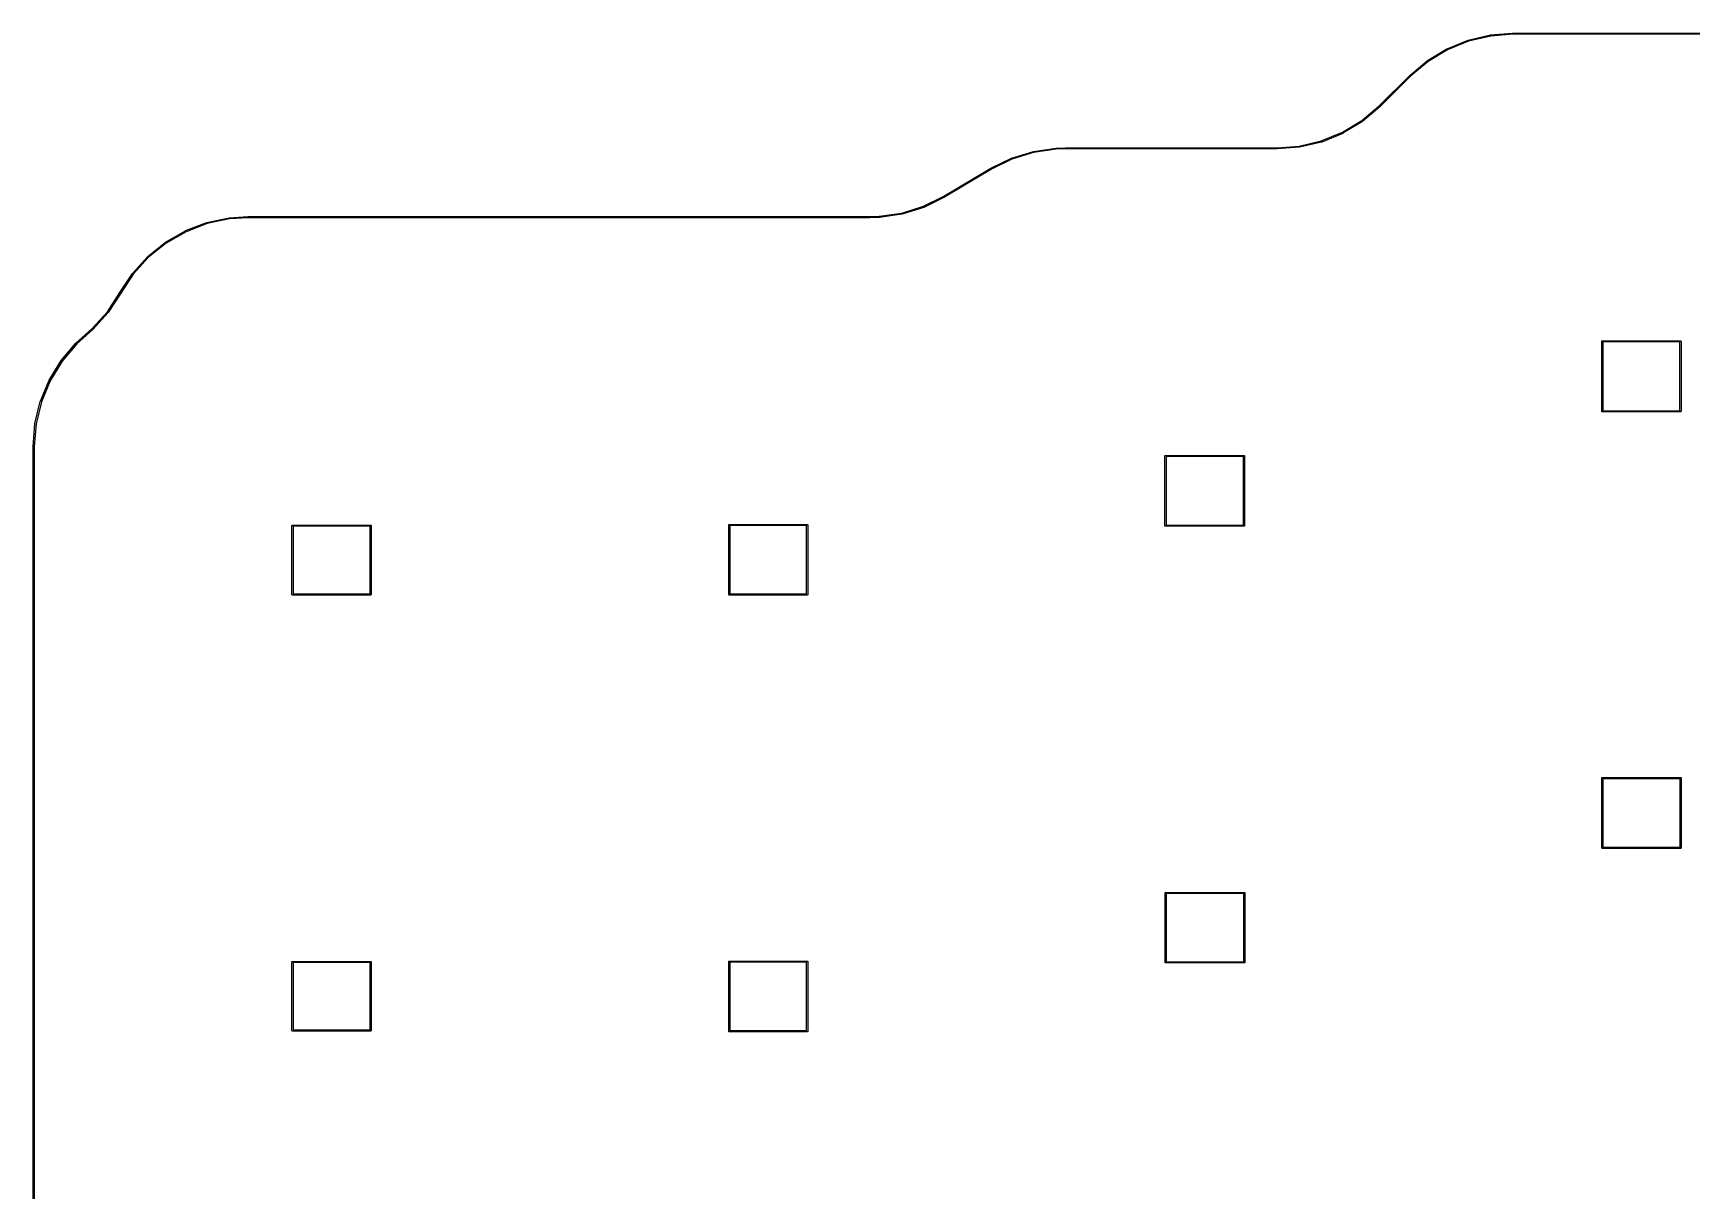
# Model space of a CAD drawing. Extents: x -13 to 127, y -89 to 18.
# Drawn here: x -13 to 59.3, y -32.3 to 18.2 of the extents above; entities that cross this region are included whole.
import ezdxf

# ---------------------------------------------------------------- set-up
doc = ezdxf.new("R2010")
doc.units = 0
doc.layers.add('BLACK', color=7, linetype='CONTINUOUS')

msp = doc.modelspace()

# ---------------------------------------------------------------- linework, layer by layer
at = {"layer": 'BLACK', "linetype": 'CONTINUOUS'}
for p, q in [((49.59, 17.9232), (50.56, 18.151)), ((50.5695, 18.1019), (49.6033, 17.875)), ((50.56, 18.151), (50.5619, 18.1513)), ((50.5619, 18.1513), (50.5638, 18.1516)), ((50.5638, 18.1516), (51.5257, 18.2249)), ((51.5288, 18.175), (50.5695, 18.1019)), ((51.5257, 18.2249), (51.5266, 18.225)), ((51.5266, 18.225), (62.5922, 18.225)), ((62.59, 18.175), (51.5288, 18.175)), ((47.8081, 17.0271), (48.6602, 17.5435)), ((48.6845, 17.4998), (47.8357, 16.9854)), ((48.6602, 17.5435), (48.6638, 17.5453)), ((48.6638, 17.5453), (49.5862, 17.922)), ((49.6033, 17.875), (48.6845, 17.4998)), ((49.5862, 17.922), (49.59, 17.9232)), ((47.0441, 16.3816), (47.8049, 17.0249)), ((47.8357, 16.9854), (47.077, 16.344)), ((47.8049, 17.0249), (47.8062, 17.0258)), ((47.8062, 17.0258), (47.8081, 17.0271)), ((45.7052, 15.0561), (47.0434, 16.381)), ((47.077, 16.344), (45.7388, 15.019)), ((47.0434, 16.381), (47.0441, 16.3816)), ((44.9465, 14.4146), (45.7052, 15.0561)), ((45.7381, 15.0184), (44.9773, 14.3751)), ((45.7388, 15.019), (45.7381, 15.0184)), ((43.1789, 13.525), (44.0977, 13.9002)), ((44.1184, 13.8547), (43.196, 13.478)), ((44.0977, 13.9002), (44.9465, 14.4146)), ((44.1186, 13.8548), (44.1184, 13.8547)), ((44.1219, 13.8565), (44.1186, 13.8548)), ((44.9741, 14.3729), (44.1219, 13.8565)), ((44.9773, 14.3751), (44.9741, 14.3729)), ((29.6634, 12.7733), (30.6152, 13.0682)), ((30.6152, 13.0682), (30.619, 13.0691)), ((30.619, 13.0691), (31.6052, 13.2114)), ((31.611, 13.1617), (30.6281, 13.0199)), ((31.6052, 13.2114), (31.6066, 13.2115)), ((31.6066, 13.2115), (31.608, 13.2117)), ((31.608, 13.2117), (32.0184, 13.225)), ((32.0204, 13.175), (31.611, 13.1617)), ((32.0184, 13.225), (32.0188, 13.225)), ((32.0188, 13.225), (41.2534, 13.225)), ((41.2555, 13.175), (32.0204, 13.175)), ((41.2534, 13.225), (42.2126, 13.2981)), ((41.2564, 13.1751), (41.2555, 13.175)), ((42.2184, 13.2484), (41.2564, 13.1751)), ((42.2126, 13.2981), (43.1789, 13.525)), ((42.2203, 13.2487), (42.2184, 13.2484)), ((42.2222, 13.249), (42.2203, 13.2487)), ((43.1922, 13.4768), (42.2222, 13.249)), ((43.196, 13.478), (43.1922, 13.4768)), ((26.7135, 11.1127), (28.7651, 12.3315)), ((28.7651, 12.3315), (28.7659, 12.3318)), ((28.7659, 12.3318), (29.6597, 12.7719)), ((29.6801, 12.7262), (28.7888, 12.2873)), ((29.6597, 12.7719), (29.6634, 12.7733)), ((30.6281, 13.0199), (29.6801, 12.7262)), ((28.7888, 12.2873), (26.7371, 11.0685)), ((25.8222, 10.6738), (26.7135, 11.1127)), ((26.7363, 11.0682), (25.8425, 10.6281)), ((26.7371, 11.0685), (26.7363, 11.0682)), ((-5.44145, 9.96803), (-4.46622, 10.1725)), ((-4.46622, 10.1725), (-4.46447, 10.1727)), ((-4.46447, 10.1727), (-4.46269, 10.1729)), ((-4.46269, 10.1729), (-3.65199, 10.2249)), ((-3.64919, 10.175), (-4.45771, 10.1232)), ((-3.65199, 10.2249), (-3.65122, 10.225)), ((-3.65122, 10.225), (23.4818, 10.225)), ((23.4834, 10.175), (-3.64919, 10.175)), ((23.4818, 10.225), (23.8912, 10.2383)), ((23.4838, 10.175), (23.4834, 10.175)), ((23.8942, 10.1883), (23.4838, 10.175)), ((23.8912, 10.2383), (24.8741, 10.3801)), ((23.8956, 10.1885), (23.8942, 10.1883)), ((23.897, 10.1886), (23.8956, 10.1885)), ((24.8832, 10.3309), (23.897, 10.1886)), ((24.8741, 10.3801), (25.8222, 10.6738)), ((24.887, 10.3318), (24.8832, 10.3309)), ((25.8388, 10.6267), (24.887, 10.3318)), ((25.8425, 10.6281), (25.8388, 10.6267)), ((-7.24435, 9.11501), (-6.38002, 9.61079)), ((-6.35684, 9.56644), (-7.21777, 9.07261)), ((-6.38002, 9.61079), (-6.37647, 9.61247)), ((-6.37647, 9.61247), (-5.44522, 9.96693)), ((-5.42927, 9.9195), (-6.35684, 9.56644)), ((-5.44522, 9.96693), (-5.44231, 9.96778)), ((-5.44231, 9.96778), (-5.44145, 9.96803)), ((-4.45771, 10.1232), (-5.42927, 9.9195)), ((-8.02373, 8.4879), (-7.24759, 9.11279)), ((-7.21777, 9.07261), (-7.99084, 8.45019)), ((-7.24759, 9.11279), (-7.24435, 9.11501)), ((-8.69541, 7.7466), (-8.02658, 8.48521)), ((-7.99084, 8.45019), (-8.65702, 7.7145)), ((-8.02658, 8.48521), (-8.02373, 8.4879)), ((-9.24285, 6.90935), (-8.6978, 7.7435)), ((-8.65702, 7.7145), (-9.20099, 6.88201)), ((-8.6978, 7.7435), (-8.69541, 7.7466)), ((-9.78683, 6.07686), (-9.24286, 6.90934)), ((-9.201, 6.882), (-9.74605, 6.04786)), ((-9.24286, 6.90934), (-9.24285, 6.90935)), ((-9.20099, 6.88201), (-9.201, 6.882)), ((-10.4534, 5.34071), (-9.78683, 6.07686)), ((-9.74844, 6.04475), (-10.4173, 5.30614)), ((-9.74605, 6.04786), (-9.74844, 6.04475)), ((-11.157, 4.70479), (-10.7388, 5.08723)), ((-10.7388, 5.08723), (-10.7387, 5.08734)), ((-10.7387, 5.08734), (-10.7385, 5.08748)), ((-10.7385, 5.08748), (-10.4534, 5.34071)), ((-10.4192, 5.30423), (-10.7052, 5.05023)), ((-10.4183, 5.30521), (-10.4192, 5.30423)), ((-10.4173, 5.30614), (-10.4183, 5.30521)), ((-11.8063, 3.94489), (-11.1591, 4.70258)), ((-11.1221, 4.66893), (-11.767, 3.91392)), ((-11.1591, 4.70258), (-11.1581, 4.70366)), ((-11.1581, 4.70366), (-11.157, 4.70479)), ((-10.7052, 5.05023), (-11.1221, 4.66893)), ((55.4129, 4.782), (55.4134, 4.7869)), ((55.413, 4.78077), (55.4129, 4.782)), ((55.413, 1.73322), (55.413, 4.78077)), ((55.4134, 4.7869), (55.4148, 4.79161)), ((55.4148, 4.79161), (55.4171, 4.79596)), ((55.4171, 4.79596), (55.4202, 4.79976)), ((55.4202, 4.79976), (55.424, 4.80289)), ((55.424, 4.80289), (55.4284, 4.80521)), ((55.4284, 4.80521), (55.4331, 4.80664)), ((55.4331, 4.80664), (55.4368, 4.807)), ((55.4368, 4.807), (55.438, 4.80712)), ((55.4368, 4.807), (55.4368, 4.807)), ((55.438, 4.80712), (55.4392, 4.807)), ((55.4392, 4.807), (58.8468, 4.807)), ((55.463, 4.757), (55.463, 1.757)), ((58.823, 4.757), (55.463, 4.757)), ((58.823, 1.757), (58.823, 4.757)), ((58.8468, 4.807), (58.848, 4.80712)), ((58.848, 4.80712), (58.8492, 4.807)), ((58.8492, 4.807), (58.8492, 4.807)), ((58.8492, 4.807), (58.8529, 4.80664)), ((58.8529, 4.80664), (58.8576, 4.80521)), ((58.8576, 4.80521), (58.862, 4.80289)), ((58.862, 4.80289), (58.8658, 4.79976)), ((58.8658, 4.79976), (58.8689, 4.79596)), ((58.8689, 4.79596), (58.8712, 4.79161)), ((58.8712, 4.79161), (58.8726, 4.7869)), ((58.8726, 4.7869), (58.8731, 4.782)), ((58.8731, 4.782), (58.873, 4.78078)), ((58.873, 4.78078), (58.873, 1.73322)), ((-12.3292, 3.09212), (-11.8086, 3.94171)), ((-11.767, 3.91392), (-12.2855, 3.06767)), ((-11.8086, 3.94171), (-11.8063, 3.94489)), ((-12.7123, 2.16804), (-12.331, 3.08862)), ((-12.2855, 3.06767), (-12.6654, 2.15073)), ((-12.331, 3.08862), (-12.3292, 3.09212)), ((-12.3292, 3.09212), (-12.3292, 3.09212)), ((-12.9461, 1.19542), (-12.7135, 2.16431)), ((-12.6654, 2.15073), (-12.8971, 1.18565)), ((-12.7135, 2.16431), (-12.7123, 2.16804)), ((55.4129, 1.732), (55.413, 1.73322)), ((55.4134, 1.7271), (55.4129, 1.732)), ((55.4148, 1.72239), (55.4134, 1.7271)), ((55.4171, 1.71804), (55.4148, 1.72239)), ((55.4202, 1.71424), (55.4171, 1.71804)), ((55.424, 1.71111), (55.4202, 1.71424)), ((55.4284, 1.70879), (55.424, 1.71111)), ((55.4331, 1.70736), (55.4284, 1.70879)), ((55.438, 1.70688), (55.4331, 1.70736)), ((55.4392, 1.707), (55.438, 1.70688)), ((58.8468, 1.707), (55.4392, 1.707)), ((55.463, 1.757), (58.823, 1.757)), ((58.848, 1.70688), (58.8468, 1.707)), ((58.8529, 1.70736), (58.848, 1.70688)), ((58.8576, 1.70879), (58.8529, 1.70736)), ((58.862, 1.71111), (58.8576, 1.70879)), ((58.8658, 1.71424), (58.862, 1.71111)), ((58.8689, 1.71804), (58.8658, 1.71424)), ((58.8712, 1.72239), (58.8689, 1.71804)), ((58.8726, 1.7271), (58.8712, 1.72239)), ((58.873, 1.73078), (58.8726, 1.7271)), ((58.873, 1.73322), (58.8731, 1.732)), ((58.8731, 1.732), (58.873, 1.73078)), ((58.873, 1.73078), (58.873, 1.73078)), ((-13.0249, 0.19836), (-12.9467, 1.19154)), ((-12.8971, 1.18565), (-12.975, 0.19523)), ((-12.9467, 1.19154), (-12.9461, 1.19541)), ((-12.9461, 1.19541), (-12.9461, 1.19542)), ((-13.025, 0.19743), (-13.0249, 0.19836)), ((-13.025, -73.4313), (-13.025, 0.19743)), ((-12.975, 0.19523), (-12.975, -73.4294)), ((36.3529, -0.218), (36.3534, -0.2131)), ((36.353, -0.21923), (36.3529, -0.218)), ((36.353, -3.25678), (36.353, -0.21923)), ((36.3534, -0.2131), (36.3548, -0.20839)), ((36.3548, -0.20839), (36.3571, -0.20404)), ((36.3571, -0.20404), (36.3602, -0.20024)), ((36.3602, -0.20024), (36.364, -0.19711)), ((36.364, -0.19711), (36.3684, -0.19479)), ((36.3684, -0.19479), (36.3731, -0.19336)), ((36.3731, -0.19336), (36.3768, -0.193)), ((36.3768, -0.193), (36.378, -0.19288)), ((36.3768, -0.193), (36.3768, -0.193)), ((36.378, -0.19288), (36.3792, -0.193)), ((36.3792, -0.193), (39.8068, -0.193)), ((36.403, -0.243), (36.403, -3.233)), ((39.783, -0.243), (36.403, -0.243)), ((39.783, -3.233), (39.783, -0.243)), ((39.8068, -0.193), (39.808, -0.19288)), ((39.808, -0.19288), (39.8092, -0.193)), ((39.8092, -0.193), (39.8092, -0.193)), ((39.8092, -0.193), (39.8129, -0.19336)), ((39.8129, -0.19336), (39.8176, -0.19479)), ((39.8176, -0.19479), (39.822, -0.19711)), ((39.822, -0.19711), (39.8258, -0.20024)), ((39.8258, -0.20024), (39.8289, -0.20404)), ((39.8289, -0.20404), (39.8312, -0.20839)), ((39.8312, -0.20839), (39.8326, -0.2131)), ((39.8326, -0.2131), (39.8331, -0.218)), ((39.8331, -0.218), (39.833, -0.21922)), ((39.833, -0.21922), (39.833, -3.25678)), ((-1.73712, -3.258), (-1.73664, -3.2531)), ((-1.737, -3.25923), (-1.73712, -3.258)), ((-1.737, -6.25678), (-1.737, -3.25923)), ((-1.73664, -3.2531), (-1.73521, -3.24839)), ((-1.73521, -3.24839), (-1.73289, -3.24404)), ((-1.73289, -3.24404), (-1.72976, -3.24024)), ((-1.72976, -3.24024), (-1.72596, -3.23711)), ((-1.72596, -3.23711), (-1.72161, -3.23479)), ((-1.72161, -3.23479), (-1.7169, -3.23336)), ((-1.7169, -3.23336), (-1.71322, -3.233)), ((-1.71322, -3.233), (-1.712, -3.23288)), ((-1.71322, -3.233), (-1.71322, -3.233)), ((-1.712, -3.23288), (-1.71078, -3.233)), ((-1.71078, -3.233), (1.69678, -3.233)), ((-1.687, -3.283), (-1.687, -6.233)), ((1.673, -3.283), (-1.687, -3.283)), ((1.673, -6.233), (1.673, -3.283)), ((1.69678, -3.233), (1.698, -3.23288)), ((1.698, -3.23288), (1.69922, -3.233)), ((1.69922, -3.233), (1.69922, -3.233)), ((1.69922, -3.233), (1.7029, -3.23336)), ((1.7029, -3.23336), (1.70761, -3.23479)), ((1.70761, -3.23479), (1.71196, -3.23711)), ((1.71196, -3.23711), (1.71576, -3.24024)), ((1.71576, -3.24024), (1.71889, -3.24404)), ((1.71889, -3.24404), (1.72121, -3.24839)), ((1.72121, -3.24839), (1.72264, -3.2531)), ((1.72264, -3.2531), (1.72312, -3.258)), ((1.72312, -3.258), (1.723, -3.25922)), ((1.723, -3.25922), (1.723, -6.25678)), ((17.3229, -3.228), (17.3234, -3.2231)), ((17.323, -3.22923), (17.3229, -3.228)), ((17.323, -6.25678), (17.323, -3.22923)), ((17.3234, -3.2231), (17.3248, -3.21839)), ((17.3248, -3.21839), (17.3271, -3.21404)), ((17.3271, -3.21404), (17.3302, -3.21024)), ((17.3302, -3.21024), (17.334, -3.20711)), ((17.334, -3.20711), (17.3384, -3.20479)), ((17.3384, -3.20479), (17.3431, -3.20336)), ((17.3431, -3.20336), (17.3468, -3.203)), ((17.3468, -3.203), (17.348, -3.20288)), ((17.3468, -3.203), (17.3468, -3.203)), ((17.348, -3.20288), (17.3492, -3.203)), ((17.3492, -3.203), (20.7468, -3.203)), ((17.373, -3.253), (17.373, -6.233)), ((20.723, -3.253), (17.373, -3.253)), ((20.723, -6.233), (20.723, -3.253)), ((20.7468, -3.203), (20.748, -3.20288)), ((20.748, -3.20288), (20.7492, -3.203)), ((20.7492, -3.203), (20.7492, -3.203)), ((20.7492, -3.203), (20.7529, -3.20336)), ((20.7529, -3.20336), (20.7576, -3.20479)), ((20.7576, -3.20479), (20.762, -3.20711)), ((20.762, -3.20711), (20.7658, -3.21024)), ((20.7658, -3.21024), (20.7689, -3.21404)), ((20.7689, -3.21404), (20.7712, -3.21839)), ((20.7712, -3.21839), (20.7726, -3.2231)), ((20.7726, -3.2231), (20.7731, -3.228)), ((20.7731, -3.228), (20.773, -3.22922)), ((20.773, -3.22922), (20.773, -6.25678)), ((36.3529, -3.258), (36.353, -3.25678)), ((36.3534, -3.2629), (36.3529, -3.258)), ((36.3548, -3.26761), (36.3534, -3.2629)), ((36.3571, -3.27196), (36.3548, -3.26761)), ((36.3602, -3.27576), (36.3571, -3.27196)), ((36.364, -3.27889), (36.3602, -3.27576)), ((36.3684, -3.28121), (36.364, -3.27889)), ((36.3731, -3.28264), (36.3684, -3.28121)), ((36.378, -3.28312), (36.3731, -3.28264)), ((36.3792, -3.283), (36.378, -3.28312)), ((39.8068, -3.283), (36.3792, -3.283)), ((36.403, -3.233), (39.783, -3.233)), ((39.808, -3.28312), (39.8068, -3.283)), ((39.8129, -3.28264), (39.808, -3.28312)), ((39.8176, -3.28121), (39.8129, -3.28264)), ((39.822, -3.27889), (39.8176, -3.28121)), ((39.8258, -3.27576), (39.822, -3.27889)), ((39.8289, -3.27196), (39.8258, -3.27576)), ((39.8312, -3.26761), (39.8289, -3.27196)), ((39.8326, -3.2629), (39.8312, -3.26761)), ((39.833, -3.25922), (39.8326, -3.2629)), ((39.833, -3.25678), (39.8331, -3.258)), ((39.8331, -3.258), (39.833, -3.25922)), ((39.833, -3.25922), (39.833, -3.25922)), ((-1.73712, -6.258), (-1.737, -6.25678)), ((-1.73664, -6.2629), (-1.73712, -6.258)), ((-1.73521, -6.26761), (-1.73664, -6.2629)), ((-1.73289, -6.27196), (-1.73521, -6.26761)), ((-1.72976, -6.27576), (-1.73289, -6.27196)), ((-1.72596, -6.27889), (-1.72976, -6.27576)), ((-1.72161, -6.28121), (-1.72596, -6.27889)), ((-1.7169, -6.28264), (-1.72161, -6.28121)), ((-1.712, -6.28312), (-1.7169, -6.28264)), ((-1.71078, -6.283), (-1.712, -6.28312)), ((1.69678, -6.283), (-1.71078, -6.283)), ((-1.687, -6.233), (1.673, -6.233)), ((1.698, -6.28312), (1.69678, -6.283)), ((1.7029, -6.28264), (1.698, -6.28312)), ((1.70761, -6.28121), (1.7029, -6.28264)), ((1.71196, -6.27889), (1.70761, -6.28121)), ((1.71576, -6.27576), (1.71196, -6.27889)), ((1.71889, -6.27196), (1.71576, -6.27576)), ((1.72121, -6.26761), (1.71889, -6.27196)), ((1.72264, -6.2629), (1.72121, -6.26761)), ((1.723, -6.25922), (1.72264, -6.2629)), ((1.723, -6.25678), (1.72312, -6.258)), ((1.72312, -6.258), (1.723, -6.25922)), ((1.723, -6.25922), (1.723, -6.25922)), ((17.3229, -6.258), (17.323, -6.25678)), ((17.3234, -6.2629), (17.3229, -6.258)), ((17.3248, -6.26761), (17.3234, -6.2629)), ((17.3271, -6.27196), (17.3248, -6.26761)), ((17.3302, -6.27576), (17.3271, -6.27196)), ((17.334, -6.27889), (17.3302, -6.27576)), ((17.3384, -6.28121), (17.334, -6.27889)), ((17.3431, -6.28264), (17.3384, -6.28121)), ((17.348, -6.28312), (17.3431, -6.28264)), ((17.3492, -6.283), (17.348, -6.28312)), ((20.7468, -6.283), (17.3492, -6.283)), ((17.373, -6.233), (20.723, -6.233)), ((20.748, -6.28312), (20.7468, -6.283)), ((20.7529, -6.28264), (20.748, -6.28312)), ((20.7576, -6.28121), (20.7529, -6.28264)), ((20.762, -6.27889), (20.7576, -6.28121)), ((20.7658, -6.27576), (20.762, -6.27889)), ((20.7689, -6.27196), (20.7658, -6.27576)), ((20.7712, -6.26761), (20.7689, -6.27196)), ((20.7726, -6.2629), (20.7712, -6.26761)), ((20.773, -6.25922), (20.7726, -6.2629)), ((20.773, -6.25678), (20.7731, -6.258)), ((20.7731, -6.258), (20.773, -6.25922)), ((20.773, -6.25922), (20.773, -6.25922)), ((55.4129, -14.268), (55.4134, -14.2631)), ((55.413, -14.2692), (55.4129, -14.268)), ((55.413, -17.3068), (55.413, -14.2692)), ((55.4134, -14.2631), (55.4148, -14.2584)), ((55.4148, -14.2584), (55.4171, -14.254)), ((55.4171, -14.254), (55.4202, -14.2502)), ((55.4202, -14.2502), (55.424, -14.2471)), ((55.424, -14.2471), (55.4284, -14.2448)), ((55.4284, -14.2448), (55.4331, -14.2434)), ((55.4331, -14.2434), (55.4368, -14.243)), ((55.4368, -14.243), (55.438, -14.2429)), ((55.4368, -14.243), (55.4368, -14.243)), ((55.438, -14.2429), (55.4392, -14.243)), ((55.4392, -14.243), (58.8568, -14.243)), ((55.463, -14.293), (55.463, -17.283)), ((58.833, -14.293), (55.463, -14.293)), ((58.833, -17.283), (58.833, -14.293)), ((58.8568, -14.243), (58.858, -14.2429)), ((58.858, -14.2429), (58.8592, -14.243)), ((58.8592, -14.243), (58.8592, -14.243)), ((58.8592, -14.243), (58.8629, -14.2434)), ((58.8629, -14.2434), (58.8676, -14.2448)), ((58.8676, -14.2448), (58.872, -14.2471)), ((58.872, -14.2471), (58.8758, -14.2502)), ((58.8758, -14.2502), (58.8789, -14.254)), ((58.8789, -14.254), (58.8812, -14.2584)), ((58.8812, -14.2584), (58.8826, -14.2631)), ((58.8826, -14.2631), (58.8831, -14.268)), ((58.8831, -14.268), (58.883, -14.2692)), ((58.883, -14.2692), (58.883, -17.3068)), ((55.4129, -17.308), (55.413, -17.3068)), ((55.4134, -17.3129), (55.4129, -17.308)), ((55.4148, -17.3176), (55.4134, -17.3129)), ((55.4171, -17.322), (55.4148, -17.3176)), ((55.4202, -17.3258), (55.4171, -17.322)), ((55.424, -17.3289), (55.4202, -17.3258)), ((55.4284, -17.3312), (55.424, -17.3289)), ((55.4331, -17.3326), (55.4284, -17.3312)), ((55.438, -17.3331), (55.4331, -17.3326)), ((55.4392, -17.333), (55.438, -17.3331)), ((58.8568, -17.333), (55.4392, -17.333)), ((55.463, -17.283), (58.833, -17.283)), ((58.858, -17.3331), (58.8568, -17.333)), ((58.8629, -17.3326), (58.858, -17.3331)), ((58.8676, -17.3312), (58.8629, -17.3326)), ((58.872, -17.3289), (58.8676, -17.3312)), ((58.8758, -17.3258), (58.872, -17.3289)), ((58.8789, -17.322), (58.8758, -17.3258)), ((58.8812, -17.3176), (58.8789, -17.322)), ((58.8826, -17.3129), (58.8812, -17.3176)), ((58.883, -17.3092), (58.8826, -17.3129)), ((58.883, -17.3068), (58.8831, -17.308)), ((58.8831, -17.308), (58.883, -17.3092)), ((58.883, -17.3092), (58.883, -17.3092)), ((36.3629, -19.278), (36.3634, -19.2731)), ((36.363, -19.2792), (36.3629, -19.278)), ((36.363, -22.3068), (36.363, -19.2792)), ((36.3634, -19.2731), (36.3648, -19.2684)), ((36.3648, -19.2684), (36.3671, -19.264)), ((36.3671, -19.264), (36.3702, -19.2602)), ((36.3702, -19.2602), (36.374, -19.2571)), ((36.374, -19.2571), (36.3784, -19.2548)), ((36.3784, -19.2548), (36.3831, -19.2534)), ((36.3831, -19.2534), (36.3868, -19.253)), ((36.3868, -19.253), (36.388, -19.2529)), ((36.3868, -19.253), (36.3868, -19.253)), ((36.388, -19.2529), (36.3892, -19.253)), ((36.3892, -19.253), (39.8168, -19.253)), ((36.413, -19.303), (36.413, -22.283)), ((39.793, -19.303), (36.413, -19.303)), ((39.793, -22.283), (39.793, -19.303)), ((39.8168, -19.253), (39.818, -19.2529)), ((39.818, -19.2529), (39.8192, -19.253)), ((39.8192, -19.253), (39.8192, -19.253)), ((39.8192, -19.253), (39.8229, -19.2534)), ((39.8229, -19.2534), (39.8276, -19.2548)), ((39.8276, -19.2548), (39.832, -19.2571)), ((39.832, -19.2571), (39.8358, -19.2602)), ((39.8358, -19.2602), (39.8389, -19.264)), ((39.8389, -19.264), (39.8412, -19.2684)), ((39.8412, -19.2684), (39.8426, -19.2731)), ((39.8426, -19.2731), (39.8431, -19.278)), ((39.8431, -19.278), (39.843, -19.2792)), ((39.843, -19.2792), (39.843, -22.3068)), ((-1.73712, -22.288), (-1.73664, -22.2831)), ((-1.737, -22.2892), (-1.73712, -22.288)), ((-1.737, -25.2768), (-1.737, -22.2892)), ((-1.73664, -22.2831), (-1.73521, -22.2784)), ((-1.73521, -22.2784), (-1.73289, -22.274)), ((-1.73289, -22.274), (-1.72976, -22.2702)), ((-1.72976, -22.2702), (-1.72596, -22.2671)), ((-1.72596, -22.2671), (-1.72161, -22.2648)), ((-1.72161, -22.2648), (-1.7169, -22.2634)), ((-1.7169, -22.2634), (-1.71322, -22.263)), ((-1.71322, -22.263), (-1.712, -22.2629)), ((-1.71322, -22.263), (-1.71322, -22.263)), ((-1.712, -22.2629), (-1.71078, -22.263)), ((-1.71078, -22.263), (1.69678, -22.263)), ((-1.687, -22.313), (-1.687, -25.253)), ((1.673, -22.313), (-1.687, -22.313)), ((1.673, -25.253), (1.673, -22.313)), ((1.69678, -22.263), (1.698, -22.2629)), ((1.698, -22.2629), (1.69922, -22.263)), ((1.69922, -22.263), (1.69922, -22.263)), ((1.69922, -22.263), (1.7029, -22.2634)), ((1.7029, -22.2634), (1.70761, -22.2648)), ((1.70761, -22.2648), (1.71196, -22.2671)), ((1.71196, -22.2671), (1.71576, -22.2702)), ((1.71576, -22.2702), (1.71889, -22.274)), ((1.71889, -22.274), (1.72121, -22.2784)), ((1.72121, -22.2784), (1.72264, -22.2831)), ((1.72264, -22.2831), (1.72312, -22.288)), ((1.72312, -22.288), (1.723, -22.2892)), ((1.723, -22.2892), (1.723, -25.2768)), ((17.3229, -22.278), (17.3234, -22.2731)), ((17.323, -22.2792), (17.3229, -22.278)), ((17.323, -25.3068), (17.323, -22.2792)), ((17.3234, -22.2731), (17.3248, -22.2684)), ((17.3248, -22.2684), (17.3271, -22.264)), ((17.3271, -22.264), (17.3302, -22.2602)), ((17.3302, -22.2602), (17.334, -22.2571)), ((17.334, -22.2571), (17.3384, -22.2548)), ((17.3384, -22.2548), (17.3431, -22.2534)), ((17.3431, -22.2534), (17.3468, -22.253)), ((17.3468, -22.253), (17.348, -22.2529)), ((17.3468, -22.253), (17.3468, -22.253)), ((17.348, -22.2529), (17.3492, -22.253)), ((17.3492, -22.253), (20.7468, -22.253)), ((17.373, -22.303), (17.373, -25.283)), ((20.723, -22.303), (17.373, -22.303)), ((20.723, -25.283), (20.723, -22.303)), ((20.7468, -22.253), (20.748, -22.2529)), ((20.748, -22.2529), (20.7492, -22.253)), ((20.7492, -22.253), (20.7492, -22.253)), ((20.7492, -22.253), (20.7529, -22.2534)), ((20.7529, -22.2534), (20.7576, -22.2548)), ((20.7576, -22.2548), (20.762, -22.2571)), ((20.762, -22.2571), (20.7658, -22.2602)), ((20.7658, -22.2602), (20.7689, -22.264)), ((20.7689, -22.264), (20.7712, -22.2684)), ((20.7712, -22.2684), (20.7726, -22.2731)), ((20.7726, -22.2731), (20.7731, -22.278)), ((20.7731, -22.278), (20.773, -22.2792)), ((20.773, -22.2792), (20.773, -25.3068)), ((36.3629, -22.308), (36.363, -22.3068)), ((36.3634, -22.3129), (36.3629, -22.308)), ((36.3648, -22.3176), (36.3634, -22.3129)), ((36.3671, -22.322), (36.3648, -22.3176)), ((36.3702, -22.3258), (36.3671, -22.322)), ((36.374, -22.3289), (36.3702, -22.3258)), ((36.3784, -22.3312), (36.374, -22.3289)), ((36.3831, -22.3326), (36.3784, -22.3312)), ((36.388, -22.3331), (36.3831, -22.3326)), ((36.3892, -22.333), (36.388, -22.3331)), ((39.8168, -22.333), (36.3892, -22.333)), ((36.413, -22.283), (39.793, -22.283)), ((39.818, -22.3331), (39.8168, -22.333)), ((39.8229, -22.3326), (39.818, -22.3331)), ((39.8276, -22.3312), (39.8229, -22.3326)), ((39.832, -22.3289), (39.8276, -22.3312)), ((39.8358, -22.3258), (39.832, -22.3289)), ((39.8389, -22.322), (39.8358, -22.3258)), ((39.8412, -22.3176), (39.8389, -22.322)), ((39.8426, -22.3129), (39.8412, -22.3176)), ((39.843, -22.3092), (39.8426, -22.3129)), ((39.843, -22.3068), (39.8431, -22.308)), ((39.8431, -22.308), (39.843, -22.3092)), ((39.843, -22.3092), (39.843, -22.3092)), ((-1.73712, -25.278), (-1.737, -25.2768)), ((-1.73664, -25.2829), (-1.73712, -25.278)), ((-1.73521, -25.2876), (-1.73664, -25.2829)), ((-1.73289, -25.292), (-1.73521, -25.2876)), ((-1.72976, -25.2958), (-1.73289, -25.292)), ((-1.72596, -25.2989), (-1.72976, -25.2958)), ((-1.72161, -25.3012), (-1.72596, -25.2989)), ((-1.7169, -25.3026), (-1.72161, -25.3012)), ((-1.712, -25.3031), (-1.7169, -25.3026)), ((-1.71078, -25.303), (-1.712, -25.3031)), ((1.69678, -25.303), (-1.71078, -25.303)), ((-1.687, -25.253), (1.673, -25.253)), ((1.698, -25.3031), (1.69678, -25.303)), ((1.7029, -25.3026), (1.698, -25.3031)), ((1.70761, -25.3012), (1.7029, -25.3026)), ((1.71196, -25.2989), (1.70761, -25.3012)), ((1.71576, -25.2958), (1.71196, -25.2989)), ((1.71889, -25.292), (1.71576, -25.2958)), ((1.72121, -25.2876), (1.71889, -25.292)), ((1.72264, -25.2829), (1.72121, -25.2876)), ((1.723, -25.2792), (1.72264, -25.2829)), ((1.723, -25.2768), (1.72312, -25.278)), ((1.72312, -25.278), (1.723, -25.2792)), ((1.723, -25.2792), (1.723, -25.2792)), ((17.3229, -25.308), (17.323, -25.3068)), ((17.3234, -25.3129), (17.3229, -25.308)), ((17.3248, -25.3176), (17.3234, -25.3129)), ((17.3271, -25.322), (17.3248, -25.3176)), ((17.3302, -25.3258), (17.3271, -25.322)), ((17.334, -25.3289), (17.3302, -25.3258)), ((17.3384, -25.3312), (17.334, -25.3289)), ((17.373, -25.283), (20.723, -25.283)), ((20.762, -25.3289), (20.7576, -25.3312)), ((20.7658, -25.3258), (20.762, -25.3289)), ((20.7689, -25.322), (20.7658, -25.3258)), ((20.7712, -25.3176), (20.7689, -25.322)), ((20.7726, -25.3129), (20.7712, -25.3176)), ((20.773, -25.3092), (20.7726, -25.3129)), ((20.773, -25.3068), (20.7731, -25.308)), ((20.7731, -25.308), (20.773, -25.3092)), ((20.773, -25.3092), (20.773, -25.3092)), ((17.3431, -25.3326), (17.3384, -25.3312)), ((17.348, -25.3331), (17.3431, -25.3326)), ((17.3492, -25.333), (17.348, -25.3331)), ((20.7468, -25.333), (17.3492, -25.333)), ((20.748, -25.3331), (20.7468, -25.333)), ((20.7529, -25.3326), (20.748, -25.3331)), ((20.7576, -25.3312), (20.7529, -25.3326))]:
    msp.add_line(p, q, dxfattribs=at)

doc.saveas('drawing.dxf')
